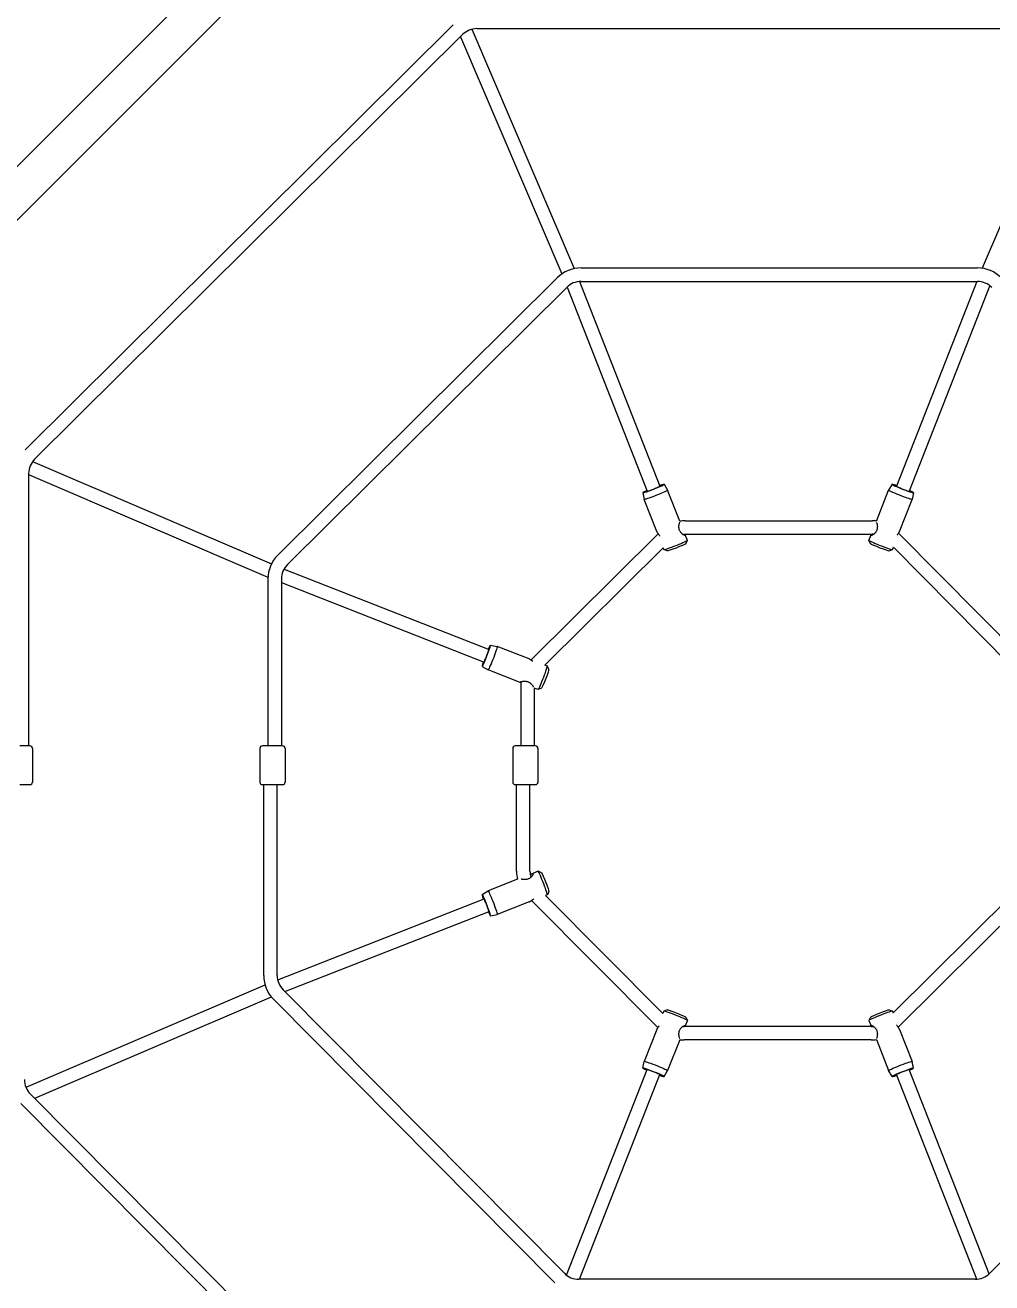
# Model space of a CAD drawing. Extents: x -11140 to 8860, y -4637 to 15363.
# Drawn here: x -880 to 267, y -599 to 894 of the extents above; entities that cross this region are included whole.
import ezdxf

# ---------------------------------------------------------------- set-up
doc = ezdxf.new("R2010")
doc.units = 0
doc.header["$LTSCALE"] = 5
doc.header["$PDMODE"] = 33
doc.header["$PDSIZE"] = 20
for name, color, linetype in [('PRODUCT', 3, 'CONTINUOUS'), ('REFERENCE', 9, 'CONTINUOUS'), ('REVIEW_REQUIRED', 30, 'CONTINUOUS')]:
    doc.layers.add(name, color=color, linetype=linetype)
doc.styles.add('LG1', font='arial.ttf', dxfattribs={"height": 185})
doc.dimstyles.new('LG_DIM', dxfattribs={"dimtxt": 185, "dimasz": 120, "dimexe": 50, "dimexo": 1, "dimgap": 50, "dimtad": 1, "dimdec": 0, "dimrnd": 10, "dimtxsty": 'LG1', "dimcen": 2.5, "dimclrt": 4, "dimadec": 4, "dimazin": 3, "dimtfac": 1, "dimtdec": 0, "dimtmove": 0, "dimatfit": 3, "dimarcsym": 0})

# ---------------------------------------------------------------- blocks, each defined once
blk = doc.blocks.new('*D4')
at = {"layer": 'REFERENCE', "color": 0, "transparency": 16777216}
for p in [(-3021.5, -355.6), (3050.1, -354.6), (3050.1, -3761.6)]:
    blk.add_point(p, dxfattribs=at)
at = {"layer": 'REVIEW_REQUIRED', "color": 0, "lineweight": -2, "transparency": 16777216}
for p, q in [((-3021.5, -356.6), (-3021.5, -3811.6)), ((3050.1, -355.6), (3050.1, -3811.6)), ((-2901.5, -3761.6), (-1139.3, -3761.6)), ((2930.1, -3761.6), (546.8, -3761.6))]:
    blk.add_line(p, q, dxfattribs=at)
at = {"layer": 'REVIEW_REQUIRED', "color": 0, "transparency": 16777216}
for points in [[(-2901.5, -3741.6), (-2901.5, -3781.6), (-3021.5, -3761.6)], [(2930.1, -3741.6), (2930.1, -3781.6), (3050.1, -3761.6)]]:
    blk.add_solid(points, dxfattribs=at)
at = {"layer": 'REVIEW_REQUIRED', "color": 4, "transparency": 16777216, "insert": (-296.3, -3761.6), "char_height": 185, "attachment_point": 5, "style": 'LG1'}
blk.add_mtext('\\A1;6070 mm\\P [(19\'-11{\\H1.000000x;\\S1/4;}" in)]', dxfattribs=at)
blk = doc.blocks.new('*D6')
at = {"layer": 'REFERENCE', "color": 0, "transparency": 16777216}
for p in [(1261.8, 3785.2), (-1233.2, 444.4), (1261.8, 444.4)]:
    blk.add_point(p, dxfattribs=at)
at = {"layer": 'REVIEW_REQUIRED', "color": 0, "lineweight": -2, "transparency": 16777216}
for p, q in [((-1233.2, 445.4), (-1233.2, 3835.2)), ((1261.8, 445.4), (1261.8, 3835.2)), ((-1113.2, 3785.2), (-610.1, 3785.2)), ((1141.8, 3785.2), (908.1, 3785.2))]:
    blk.add_line(p, q, dxfattribs=at)
at = {"layer": 'REVIEW_REQUIRED', "color": 0, "transparency": 16777216}
for points in [[(-1113.2, 3805.2), (-1113.2, 3765.2), (-1233.2, 3785.2)], [(1141.8, 3805.2), (1141.8, 3765.2), (1261.8, 3785.2)]]:
    blk.add_solid(points, dxfattribs=at)
at = {"layer": 'REVIEW_REQUIRED', "color": 4, "transparency": 16777216, "insert": (149, 3785.2), "char_height": 185, "attachment_point": 5, "style": 'LG1'}
blk.add_mtext('\\A1;2500 mm\\P [(8\'-2{\\H1.000000x;\\S5/16;}" in)]', dxfattribs=at)
blk = doc.blocks.new('*D7')
at = {"layer": 'REFERENCE', "color": 0, "transparency": 16777216}
for p in [(-433.2, 1244.4), (-4396.1, -1250.6), (-433.2, -1250.6)]:
    blk.add_point(p, dxfattribs=at)
at = {"layer": 'REVIEW_REQUIRED', "color": 0, "lineweight": -2, "transparency": 16777216}
for p, q in [((-434.2, 1244.4), (-4446.1, 1244.4)), ((-4396.1, 1124.4), (-4396.1, 212.7)), ((-4396.1, -1130.6), (-4396.1, -687)), ((-434.2, -1250.6), (-4446.1, -1250.6))]:
    blk.add_line(p, q, dxfattribs=at)
at = {"layer": 'REVIEW_REQUIRED', "color": 0, "transparency": 16777216}
for points in [[(-4416.1, 1124.4), (-4376.1, 1124.4), (-4396.1, 1244.4)], [(-4416.1, -1130.6), (-4376.1, -1130.6), (-4396.1, -1250.6)]]:
    blk.add_solid(points, dxfattribs=at)
at = {"layer": 'REVIEW_REQUIRED', "color": 4, "transparency": 16777216, "insert": (-4396.1, -237.1), "char_height": 185, "attachment_point": 5, "style": 'LG1'}
blk.add_mtext('\\A1;2500 mm\\P [(8\'-2{\\H1.000000x;\\S5/16;}" in)]', dxfattribs=at)
blk = doc.blocks.new('Variteemalayerit')
at = {"layer": 'REVIEW_REQUIRED', "invisible_edges": 15}
blk.add_3dface([(-10000, -10000, -5), (10000, -10000, -5), (10000, 10000, -5), (-10000, 10000, -5)], dxfattribs=at)

msp = doc.modelspace()

# ---------------------------------------------------------------- linework, layer by layer
at = {"layer": 'PRODUCT', "linetype": 'Continuous', "lineweight": 0}
for p, q in [((-1161.6, 453.7), (-442.8, 1172.5)), ((-408.7, 1143), (-1132.1, 419.6)), ((-879.8, 389.8), (-371.8, 893.8)), ((-868.6, 378.4), (-360.6, 882.4)), ((-349.7, 888.6), (-228.1, 604.6)), ((-343.7, 889.4), (375.4, 889.4)), ((377.7, 889.3), (255.9, 605)), ((-363.3, 879.7), (-242.8, 598.3)), ((-220.1, 605.4), (250.4, 605.4)), ((-579.8, 264.8), (-248.3, 593.8)), ((-568.6, 253.5), (-237, 582.4)), ((-236.6, 582.8), (-141.5, 340.5)), ((-221.9, 589.3), (-126.6, 346.4)), ((-220.1, 589.4), (250.4, 589.4)), ((249.7, 589.4), (154.3, 346.4)), ((264.9, 584.5), (169.2, 340.5)), ((-871, 375.6), (-587.5, 254.2)), ((-875.7, 361.4), (-875.7, 38.4)), ((-875.7, 360.2), (-591.7, 238.6)), ((-121.5, 348.7), (-117.3, 341.7)), ((149.2, 348.7), (145, 341.7)), ((-146.8, 338.7), (-145.2, 330.8)), ((-130.3, 292.8), (-145.2, 330.8)), ((-102.8, 304.8), (-117.3, 341.7)), ((130.5, 305), (144.9, 341.7)), ((158, 292.8), (172.9, 330.8)), ((174.5, 338.7), (172.9, 330.8)), ((-96.5, 305.4), (125.5, 305.4)), ((-279.5, 140.2), (-128.5, 290)), ((-96.5, 289.4), (125.5, 289.4)), ((-93.9, 282.2), (-96.4, 288.7)), ((121.6, 282.2), (124.1, 288.7)), ((156.7, 290.7), (306.5, 139.7)), ((-262.9, 134.2), (-122.6, 273.3)), ((-121.8, 271.3), (-122.6, 273.3)), ((-117.9, 269.6), (-121.8, 271.3)), ((-95.6, 278.3), (-93.9, 282.2)), ((123.3, 278.3), (121.6, 282.2)), ((145.6, 269.6), (149.5, 271.3)), ((149.5, 271.3), (150.6, 274.1)), ((150.6, 274.1), (289.8, 133.8)), ((-572.6, 248.2), (-329.3, 152.7)), ((-591.7, 236.4), (-591.7, 38.4)), ((-575.7, 236.4), (-575.7, 38.4)), ((-575.7, 232.2), (-335.1, 137.8)), ((-327.5, 158), (-319.6, 156.4)), ((-281.5, 141.5), (-319.6, 156.4)), ((-337.4, 132.7), (-330.5, 128.5)), ((-292.5, 113.6), (-330.5, 128.5)), ((-260.1, 133.1), (-262.9, 134.2)), ((-258.4, 129.1), (-260, 133)), ((-291.7, 111.5), (-291.7, 38.4)), ((-271, 105.1), (-275.7, 106.9)), ((-275.7, 106.9), (-275.7, 38.4)), ((-267.1, 106.8), (-271, 105.1)), ((-874.2, 38.4), (-886.2, 38.4)), ((-871.2, 35.4), (-871.2, -4.6)), ((-601.2, 35.4), (-601.2, -4.6)), ((-586.2, 38.4), (-598.2, 38.4)), ((-574.2, 38.4), (-586.2, 38.4)), ((-571.2, 35.4), (-571.2, -4.6)), ((-301.2, 35.4), (-301.2, -4.6)), ((-286.2, 38.4), (-298.2, 38.4)), ((-274.2, 38.4), (-286.2, 38.4)), ((-271.2, 35.4), (-271.2, -4.6)), ((-886.2, -7.6), (-874.2, -7.6)), ((-598.2, -7.6), (-586.2, -7.6)), ((-596.7, -234.1), (-596.7, -7.6)), ((-586.2, -7.6), (-574.2, -7.6)), ((-580.7, -234.1), (-580.7, -7.6)), ((-298.2, -7.6), (-286.2, -7.6)), ((-296.7, -110.5), (-296.7, -7.6)), ((-286.2, -7.6), (-274.2, -7.6)), ((-280.7, -110.5), (-280.7, -7.6)), ((-271, -110.4), (-277.4, -112.9)), ((-267.1, -112.1), (-271, -110.4)), ((-337.4, -138), (-330.5, -133.7)), ((-295.5, -120), (-330.5, -133.7)), ((-580.1, -239.2), (-335.1, -143.1)), ((-281.5, -146.7), (-319.6, -161.7)), ((-129, -296), (-278.8, -145)), ((-260.1, -138.3), (-262.1, -139.1)), ((-122.9, -279.4), (-262.1, -139.1)), ((-258.4, -134.4), (-260, -138.3)), ((290.6, -139.4), (150.3, -278.6)), ((307.2, -145.5), (156.2, -295.3)), ((-571.6, -253.1), (-329.3, -158)), ((-327.5, -163.3), (-319.6, -161.7)), ((-878.8, -366.8), (-595.1, -245.3)), ((-239.8, -587.5), (-573.7, -251)), ((-868.5, -379.8), (-587.5, -259.5)), ((-251.2, -598.8), (-585.1, -262.2)), ((598.7, -256.3), (264.7, -587.7)), ((-121.8, -276.5), (-122.9, -279.4)), ((-117.9, -274.8), (-121.8, -276.5)), ((145.6, -274.8), (149.5, -276.5)), ((149.5, -276.5), (150.3, -278.6)), ((-130.3, -298), (-145.2, -336)), ((124.2, -294.6), (-97.8, -294.6)), ((-93.9, -287.5), (-96.4, -293.9)), ((-95.6, -283.6), (-93.9, -287.5)), ((123.3, -283.6), (121.6, -287.5)), ((121.6, -287.5), (124.1, -293.9)), ((158, -298), (172.9, -336)), ((-102.8, -310.3), (-117.3, -347)), ((124.2, -310.6), (-97.8, -310.6)), ((130.5, -310.1), (144.9, -347)), ((-146.8, -344), (-145.2, -336)), ((174.5, -344), (172.9, -336)), ((-237.2, -589.8), (-141.5, -345.8)), ((-222, -594.6), (-126.6, -351.6)), ((-121.5, -353.9), (-117.3, -347)), ((149.2, -353.9), (145, -347)), ((249.6, -594.6), (154.3, -351.6)), ((264.3, -588.1), (169.2, -345.8)), ((-376.1, -898.8), (-885.1, -385.8)), ((-364.8, -887.5), (-873.7, -374.5)), ((247.8, -594.6), (-222.8, -594.6))]:
    msp.add_line(p, q, dxfattribs=at)
for centre, radius, start, end in [((-343.7, 865.4), 24, 90, 134.7719), ((-220.1, 565.4), 40, 90, 134.7719), ((250.4, 565.4), 40, 44.7719, 90), ((-220.1, 565.4), 24, 90, 134.7719), ((250.4, 565.4), 24, 44.7719, 90), ((-851.7, 361.4), 24, 134.7719, 180), ((-96.5, 265.4), 40, 90, 98.9959), ((125.5, 265.4), 40, 82.7165, 90), ((-96.5, 265.4), 24, 90, 96.5247), ((125.5, 265.4), 24, 86.1403, 90), ((-551.7, 236.4), 40, 134.7719, 180), ((-551.7, 236.4), 24, 134.7719, 180), ((-251.7, 111.5), 40, 175.8038, 180), ((-874.2, 35.4), 3, 0, 90), ((-598.2, 35.4), 3, 90, 180), ((-574.2, 35.4), 3, 0, 90), ((-298.2, 35.4), 3, 90, 180), ((-274.2, 35.4), 3, 0, 90), ((-874.2, -4.6), 3, 270, 0), ((-598.2, -4.6), 3, 180, 270), ((-574.2, -4.6), 3, 270, 0), ((-298.2, -4.6), 3, 180, 270), ((-274.2, -4.6), 3, 270, 0), ((-256.7, -110.5), 40, 180, 193.7385), ((-256.7, -110.5), 24, 180, 197.0984), ((-556.7, -234.1), 40, 180, 224.7719), ((-556.7, -234.1), 24, 180, 224.7719), ((-97.8, -270.6), 24, 266.1403, 270), ((124.2, -270.6), 24, 270, 276.5247), ((-97.8, -270.6), 40, 262.7165, 270), ((124.2, -270.6), 40, 270, 278.9959), ((-856.7, -357.6), 24, 180, 224.7719), ((-222.8, -570.6), 24, 224.7719, 270), ((247.8, -570.6), 24, 270, 314.7719)]:
    msp.add_arc(centre, radius, start, end, dxfattribs=at)
for centre, major_axis, start_param, end_param in [((-134.1, 343.7), (-12.7, -5), -0.172394, 2.969199), ((-134.1, 343.7), (-8.84, -3.47), -0.172394, 2.969199), ((-134.1, 343.7), (12.7, 5), -0.172394, 0.941353), ((-134.1, 343.7), (8.84, 3.47), -0.172394, 0.569621), ((161.8, 343.7), (-12.7, 5), -0.941353, 0.172394), ((161.8, 343.7), (-12.7, 5), 0.172394, 3.313987), ((161.8, 343.7), (-8.84, 3.47), -0.569621, 0.172394), ((161.8, 343.7), (-8.84, 3.47), 0.172394, 3.313987), ((-134.1, 343.7), (-12.7, -5), -0.941353, -0.172394), ((-134.1, 343.7), (-8.84, -3.47), -0.569621, -0.172394), ((161.8, 343.7), (8.84, -3.47), 0.172394, 0.569621), ((161.8, 343.7), (12.7, -5), 0.172394, 0.941353), ((-107.9, 276.8), (-14, -5.5), 0, 2.969199), ((-107.9, 276.8), (14, 5.5), -0.172394, 0), ((135.6, 276.8), (-14, 5.5), 0, 0.172394), ((135.6, 276.8), (-14, 5.5), 0.172394, 3.141593), ((-332.5, 145.4), (-5, -12.7), 0.172394, 3.313987), ((-332.5, 145.4), (-3.47, -8.84), 0.172394, 3.313987), ((-332.5, 145.4), (5, 12.7), 0.172394, 0.941353), ((-332.5, 145.4), (3.47, 8.84), 0.172394, 0.569621), ((-332.5, 145.4), (-5, -12.7), -0.941353, 0.172394), ((-332.5, 145.4), (-3.47, -8.84), -0.569621, 0.172394), ((-265.6, 119.1), (-5.5, -14), 0.172394, 3.141593), ((-265.6, 119.1), (-5.5, -14), 0, 0.172394), ((-265.6, -124.4), (-5.5, 14), -0.172394, 0), ((-265.6, -124.4), (5.5, -14), 0, 2.969199), ((-332.5, -150.6), (-5, 12.7), -0.172394, 0.941353), ((-332.5, -150.6), (5, -12.7), -0.172394, 2.969199), ((-332.5, -150.6), (-3.47, 8.84), -0.172394, 0.569621), ((-332.5, -150.6), (3.47, -8.84), -0.172394, 2.969199), ((-332.5, -150.6), (5, -12.7), -0.941353, -0.172394), ((-332.5, -150.6), (3.47, -8.84), -0.569621, -0.172394), ((-107.9, -282), (14, -5.5), 0.172394, 3.141593), ((135.6, -282), (14, 5.5), 0, 2.969199), ((-107.9, -282), (14, -5.5), 0, 0.172394), ((135.6, -282), (-14, -5.5), -0.172394, 0), ((-134.1, -349), (12.7, -5), 0.172394, 3.313987), ((-134.1, -349), (-12.7, 5), 0.172394, 0.941353), ((-134.1, -349), (8.84, -3.47), 0.172394, 3.313987), ((-134.1, -349), (-8.84, 3.47), 0.172394, 0.569621), ((-134.1, -349), (12.7, -5), -0.941353, 0.172394), ((-134.1, -349), (8.84, -3.47), -0.569621, 0.172394), ((161.8, -349), (-12.7, -5), -0.172394, 0.941353), ((161.8, -349), (12.7, 5), -0.172394, 2.969199), ((161.8, -349), (-8.84, -3.47), -0.172394, 0.569621), ((161.8, -349), (8.84, 3.47), -0.172394, 2.969199), ((161.8, -349), (8.84, 3.47), -0.569621, -0.172394), ((161.8, -349), (12.7, 5), -0.941353, -0.172394)]:
    msp.add_ellipse(centre, major_axis=major_axis, ratio=0.054622, start_param=start_param, end_param=end_param, dxfattribs=at)
at = {"layer": 'PRODUCT', "linetype": 'Continuous', "lineweight": 0, "extrusion": (0, 0, -1)}
for centre, major_axis, start_param, end_param in [((-131.2, 336.3), (14, 5.5), 0.172394, 3.151239), ((-131.2, 336.3), (14, 5.5), -0.009646, 0.172394), ((158.9, 336.3), (-14, 5.5), -0.172394, 0.009646), ((158.9, 336.3), (14, -5.5), -0.009646, 2.969199), ((-106.8, 274), (11.2, 4.4), 0.172394, 3.086862), ((-106.8, 274), (11.2, 4.4), 0.054731, 0.172394), ((134.5, 274), (-11.2, 4.4), -0.172394, -0.054731), ((134.5, 274), (11.2, -4.4), 0.054731, 2.969199), ((-325, 142.4), (5.5, 14), -0.009646, 2.969199), ((-325, 142.4), (-5.5, -14), -0.172394, 0.009646), ((-262.8, 118), (4.4, 11.2), 0.054731, 2.969199), ((-262.8, 118), (-4.4, -11.2), -0.172394, -0.054731), ((-262.8, -123.3), (-4.4, 11.2), 0.054731, 0.172394), ((-262.8, -123.3), (-4.4, 11.2), 0.172394, 3.086862), ((-325, -147.7), (-5.5, 14), -0.009646, 0.172394), ((-325, -147.7), (-5.5, 14), 0.172394, 3.151239), ((-106.8, -279.2), (-11.2, 4.4), 0.054731, 2.969199), ((-106.8, -279.2), (11.2, -4.4), -0.172394, -0.054731), ((134.5, -279.2), (-11.2, -4.4), 0.054731, 0.172394), ((134.5, -279.2), (-11.2, -4.4), 0.172394, 3.086862), ((-131.2, -341.5), (-14, 5.5), -0.009646, 2.969199), ((158.9, -341.5), (-14, -5.5), 0.172394, 3.151239), ((-131.2, -341.5), (14, -5.5), -0.172394, 0.009646), ((158.9, -341.5), (-14, -5.5), -0.009646, 0.172394)]:
    msp.add_ellipse(centre, major_axis=major_axis, ratio=0.054622, start_param=start_param, end_param=end_param, dxfattribs=at)
at = {"layer": 'PRODUCT', "linetype": 'Continuous', "lineweight": 0}
for points, knots in [([(-96.4, 288.1), (-96.5, 288), (-96.7, 288), (-97, 288), (-97.2, 288.1), (-97.7, 288.3), (-98, 288.4), (-98.7, 288.8), (-99, 289), (-99.5, 289.4), (-99.7, 289.5), (-100.1, 289.8), (-100.2, 290), (-100.8, 290.5), (-101.1, 290.8), (-101.6, 291.5), (-101.8, 291.7), (-102.1, 292.1), (-102.3, 292.3), (-102.7, 293.1), (-103, 293.6), (-103.4, 294.6), (-103.5, 295.2), (-103.7, 296), (-103.8, 296.3), (-103.8, 296.8), (-103.9, 297.1), (-103.9, 297.7), (-103.9, 297.9), (-103.9, 298.5), (-103.9, 298.7), (-103.9, 299.5), (-103.8, 300), (-103.7, 300.9), (-103.6, 301.3), (-103.4, 302.1), (-103.3, 302.5), (-103.2, 302.9), (-103.1, 303), (-103, 303.3), (-103, 303.4), (-102.9, 303.6), (-102.8, 303.7), (-102.8, 303.7)], [0, 0, 0, 0, 0.00169897, 0.00169897, 0.00339793, 0.00339793, 0.0050969, 0.0050969, 0.00679586, 0.00679586, 0.00764535, 0.00764535, 0.00849483, 0.00849483, 0.0101938, 0.0101938, 0.01104328, 0.01104328, 0.01189276, 0.01189276, 0.01359173, 0.01359173, 0.01529069, 0.01529069, 0.01614018, 0.01614018, 0.01698966, 0.01698966, 0.01783914, 0.01783914, 0.01868862, 0.01868862, 0.02038759, 0.02038759, 0.02208656, 0.02208656, 0.02378552, 0.02378552, 0.02463501, 0.02463501, 0.02548449, 0.02548449, 0.0263443, 0.0263443, 0.0263443, 0.0263443]), ([(130.5, 303.6), (130.5, 303.6), (130.6, 303.5), (130.7, 303.3), (130.8, 303.1), (131, 302.5), (131.1, 302.1), (131.3, 301.3), (131.4, 300.9), (131.5, 300.2), (131.5, 300), (131.5, 299.5), (131.6, 299.2), (131.6, 298.5), (131.6, 297.9), (131.5, 296.8), (131.5, 296.3), (131.3, 295.5), (131.2, 295.2), (131, 294.6), (131, 294.4), (130.6, 293.6), (130.4, 293.1), (130, 292.3), (129.8, 292.1), (129.5, 291.7), (129.3, 291.5), (129, 291.1), (128.8, 290.9), (128.5, 290.5), (128.3, 290.3), (127.8, 289.8), (127.4, 289.5), (126.9, 289.2), (126.7, 289), (126.4, 288.8), (126.2, 288.7), (125.7, 288.4), (125.4, 288.3), (125, 288.1), (124.9, 288.1), (124.7, 288), (124.6, 288), (124.4, 288), (124.4, 288), (124.2, 288), (124.2, 288), (124.1, 288.1)], [0.02849142, 0.02849142, 0.02849142, 0.02849142, 0.02887889, 0.02887889, 0.03057432, 0.03057432, 0.03226976, 0.03226976, 0.0339652, 0.0339652, 0.03481291, 0.03481291, 0.03566063, 0.03566063, 0.03735607, 0.03735607, 0.0390515, 0.0390515, 0.03989922, 0.03989922, 0.04074694, 0.04074694, 0.04244237, 0.04244237, 0.04329009, 0.04329009, 0.04413781, 0.04413781, 0.04498552, 0.04498552, 0.04583324, 0.04583324, 0.04752868, 0.04752868, 0.0483764, 0.0483764, 0.04922411, 0.04922411, 0.05091955, 0.05091955, 0.05176727, 0.05176727, 0.05261498, 0.05261498, 0.0534627, 0.0534627, 0.05431042, 0.05431042, 0.05431042, 0.05431042]), ([(-130.3, 292.8), (-130.2, 292.7), (-130.2, 292.6), (-130, 292.3), (-129.9, 292), (-129.5, 291.4), (-129.3, 291.1), (-128.9, 290.6), (-128.8, 290.4), (-128.5, 290.1), (-128.4, 289.9), (-128, 289.3), (-127.7, 288.9), (-127.2, 288.1), (-127, 287.7), (-126.8, 287.3)], [0.029790897, 0.029790897, 0.029790897, 0.029790897, 0.030574325, 0.030574325, 0.03226976, 0.03226976, 0.033965195, 0.033965195, 0.034812913, 0.034812913, 0.035660631, 0.035660631, 0.037356066, 0.037356066, 0.038630861, 0.038630861, 0.038630861, 0.038630861]), ([(-96.8, 289.4), (-96.7, 289.2), (-96.6, 289.1), (-96.5, 288.8), (-96.5, 288.7), (-96.4, 288.5), (-96.4, 288.5), (-96.3, 288.3), (-96.3, 288.3), (-96.4, 288.2), (-96.4, 288.1), (-96.4, 288.1)], [0.049911808, 0.049911808, 0.049911808, 0.049911808, 0.050919548, 0.050919548, 0.051767266, 0.051767266, 0.052614984, 0.052614984, 0.053462701, 0.053462701, 0.054310419, 0.054310419, 0.054310419, 0.054310419]), ([(124.1, 288.1), (124, 288.1), (124, 288.2), (124.1, 288.5), (124.1, 288.7), (124.3, 289.1), (124.4, 289.2), (124.5, 289.4)], [0, 0, 0, 0, 0.001698966, 0.001698966, 0.003397932, 0.003397932, 0.004417752, 0.004417752, 0.004417752, 0.004417752]), ([(155.2, 288.6), (155.3, 288.7), (155.4, 288.9), (155.7, 289.3), (155.8, 289.5), (156.2, 290.1), (156.5, 290.4), (157, 291.1), (157.2, 291.4), (157.6, 292), (157.7, 292.3), (157.9, 292.6), (157.9, 292.7), (158, 292.8)], [0.017195763, 0.017195763, 0.017195763, 0.017195763, 0.017839142, 0.017839142, 0.018688625, 0.018688625, 0.02038759, 0.02038759, 0.022086556, 0.022086556, 0.023785522, 0.023785522, 0.024565127, 0.024565127, 0.024565127, 0.024565127]), ([(-277.3, 138.7), (-277.5, 138.8), (-277.7, 138.9), (-278.1, 139.2), (-278.3, 139.3), (-278.9, 139.7), (-279.2, 140), (-279.9, 140.5), (-280.2, 140.7), (-280.8, 141.1), (-281, 141.2), (-281.4, 141.4), (-281.5, 141.4), (-281.5, 141.5)], [0.017195763, 0.017195763, 0.017195763, 0.017195763, 0.017839142, 0.017839142, 0.018688625, 0.018688625, 0.02038759, 0.02038759, 0.022086556, 0.022086556, 0.023785522, 0.023785522, 0.024565127, 0.024565127, 0.024565127, 0.024565127]), ([(-292.7, 113.9), (-292.6, 113.9), (-292.5, 114), (-292.1, 114.2), (-291.8, 114.3), (-291.2, 114.5), (-290.9, 114.6), (-290.1, 114.8), (-289.7, 114.9), (-289, 115), (-288.8, 115), (-288.3, 115.1), (-288, 115.1), (-287.2, 115.1), (-286.7, 115.1), (-285.6, 115.1), (-285.1, 115), (-284.2, 114.8), (-284, 114.7), (-283.4, 114.6), (-283.2, 114.5), (-282.4, 114.2), (-281.8, 113.9), (-281.1, 113.5), (-280.9, 113.3), (-280.5, 113), (-280.2, 112.9), (-279.8, 112.5), (-279.7, 112.3), (-279.3, 112), (-279.1, 111.8), (-278.6, 111.3), (-278.3, 110.9), (-277.9, 110.4), (-277.8, 110.2), (-277.6, 109.9), (-277.5, 109.7), (-277.2, 109.3), (-277.1, 109), (-276.9, 108.6), (-276.9, 108.5), (-276.8, 108.2), (-276.8, 108.2), (-276.8, 108.1)], [0.02718345, 0.02718345, 0.02718345, 0.02718345, 0.02887889, 0.02887889, 0.03057432, 0.03057432, 0.03226976, 0.03226976, 0.0339652, 0.0339652, 0.03481291, 0.03481291, 0.03566063, 0.03566063, 0.03735607, 0.03735607, 0.0390515, 0.0390515, 0.03989922, 0.03989922, 0.04074694, 0.04074694, 0.04244237, 0.04244237, 0.04329009, 0.04329009, 0.04413781, 0.04413781, 0.04498552, 0.04498552, 0.04583324, 0.04583324, 0.04752868, 0.04752868, 0.0483764, 0.0483764, 0.04922411, 0.04922411, 0.05091955, 0.05091955, 0.05176727, 0.05176727, 0.05249707, 0.05249707, 0.05249707, 0.05249707]), ([(-291.6, 113.4), (-291.9, 113.4), (-292.1, 113.4), (-292.4, 113.5), (-292.5, 113.5), (-292.6, 113.6), (-292.6, 113.6), (-292.7, 113.7), (-292.7, 113.8), (-292.7, 113.9)], [0.022147225, 0.022147225, 0.022147225, 0.022147225, 0.023785522, 0.023785522, 0.024635005, 0.024635005, 0.025484488, 0.025484488, 0.027183454, 0.027183454, 0.027183454, 0.027183454]), ([(-276.9, -112.9), (-276.8, -113), (-276.8, -113.1), (-276.8, -113.5), (-276.9, -113.7), (-277.1, -114.2), (-277.2, -114.5), (-277.6, -115.1), (-277.8, -115.5), (-278.2, -116), (-278.3, -116.2), (-278.6, -116.5), (-278.8, -116.7), (-279.3, -117.3), (-279.6, -117.6), (-280.2, -118.1), (-280.5, -118.3), (-280.9, -118.6), (-281.1, -118.7), (-281.8, -119.2), (-282.3, -119.4), (-283.4, -119.8), (-284, -120), (-284.8, -120.2), (-285.1, -120.2), (-285.6, -120.3), (-285.9, -120.3), (-286.4, -120.4), (-286.7, -120.4), (-287.2, -120.4), (-287.5, -120.4), (-288.3, -120.3), (-288.8, -120.3), (-289.7, -120.1), (-290.1, -120.1), (-290.7, -119.9), (-290.9, -119.9), (-291, -119.8)], [0, 0, 0, 0, 0.00169897, 0.00169897, 0.00339793, 0.00339793, 0.0050969, 0.0050969, 0.00679586, 0.00679586, 0.00764535, 0.00764535, 0.00849483, 0.00849483, 0.0101938, 0.0101938, 0.01104328, 0.01104328, 0.01189276, 0.01189276, 0.01359173, 0.01359173, 0.01529069, 0.01529069, 0.01614018, 0.01614018, 0.01698966, 0.01698966, 0.01783914, 0.01783914, 0.01868862, 0.01868862, 0.02038759, 0.02038759, 0.02208656, 0.02208656, 0.02291099, 0.02291099, 0.02291099, 0.02291099]), ([(-280.3, -114.7), (-280, -114.5), (-279.7, -114.3), (-279.3, -114), (-279.1, -113.9), (-278.8, -113.7), (-278.6, -113.6), (-278.2, -113.3), (-278, -113.2), (-277.6, -113), (-277.5, -112.9), (-277.3, -112.9), (-277.3, -112.8), (-277.1, -112.8), (-277, -112.8), (-276.9, -112.8), (-276.9, -112.9), (-276.9, -112.9)], [0.046201913, 0.046201913, 0.046201913, 0.046201913, 0.047528678, 0.047528678, 0.048376395, 0.048376395, 0.049224113, 0.049224113, 0.050919548, 0.050919548, 0.051767266, 0.051767266, 0.052614984, 0.052614984, 0.053462701, 0.053462701, 0.054310419, 0.054310419, 0.054310419, 0.054310419]), ([(-281.5, -146.7), (-281.5, -146.7), (-281.4, -146.7), (-281, -146.5), (-280.8, -146.3), (-280.2, -146), (-279.9, -145.7), (-279.4, -145.4), (-279.2, -145.3), (-278.9, -145), (-278.7, -144.9), (-278.1, -144.5), (-277.6, -144.2), (-276.9, -143.7), (-276.5, -143.5), (-276.1, -143.3)], [0.029790897, 0.029790897, 0.029790897, 0.029790897, 0.030574325, 0.030574325, 0.03226976, 0.03226976, 0.033965195, 0.033965195, 0.034812913, 0.034812913, 0.035660631, 0.035660631, 0.037356066, 0.037356066, 0.038630861, 0.038630861, 0.038630861, 0.038630861]), ([(-127.5, -293.8), (-127.6, -294), (-127.7, -294.2), (-128, -294.5), (-128.1, -294.7), (-128.5, -295.3), (-128.8, -295.7), (-129.3, -296.4), (-129.5, -296.7), (-129.9, -297.3), (-130, -297.5), (-130.2, -297.8), (-130.2, -297.9), (-130.3, -298)], [0.017195763, 0.017195763, 0.017195763, 0.017195763, 0.017839142, 0.017839142, 0.018688625, 0.018688625, 0.02038759, 0.02038759, 0.022086556, 0.022086556, 0.023785522, 0.023785522, 0.024565127, 0.024565127, 0.024565127, 0.024565127]), ([(-102.8, -308.9), (-102.9, -308.8), (-102.9, -308.8), (-103, -308.6), (-103.1, -308.3), (-103.3, -307.7), (-103.4, -307.4), (-103.6, -306.6), (-103.7, -306.2), (-103.8, -305.5), (-103.8, -305.2), (-103.8, -304.7), (-103.9, -304.5), (-103.9, -303.7), (-103.9, -303.2), (-103.8, -302.1), (-103.8, -301.5), (-103.6, -300.7), (-103.5, -300.4), (-103.4, -299.9), (-103.3, -299.6), (-103, -298.8), (-102.7, -298.3), (-102.3, -297.6), (-102.1, -297.4), (-101.8, -296.9), (-101.6, -296.7), (-101.3, -296.3), (-101.1, -296.1), (-100.8, -295.8), (-100.6, -295.6), (-100.1, -295.1), (-99.7, -294.8), (-99.2, -294.4), (-99, -294.3), (-98.7, -294.1), (-98.5, -294), (-98, -293.7), (-97.7, -293.6), (-97.4, -293.4), (-97.2, -293.4), (-97, -293.3), (-96.9, -293.3), (-96.7, -293.3), (-96.7, -293.3), (-96.5, -293.3), (-96.5, -293.3), (-96.4, -293.3)], [0.02849142, 0.02849142, 0.02849142, 0.02849142, 0.02887889, 0.02887889, 0.03057432, 0.03057432, 0.03226976, 0.03226976, 0.0339652, 0.0339652, 0.03481291, 0.03481291, 0.03566063, 0.03566063, 0.03735607, 0.03735607, 0.0390515, 0.0390515, 0.03989922, 0.03989922, 0.04074694, 0.04074694, 0.04244237, 0.04244237, 0.04329009, 0.04329009, 0.04413781, 0.04413781, 0.04498552, 0.04498552, 0.04583324, 0.04583324, 0.04752868, 0.04752868, 0.0483764, 0.0483764, 0.04922411, 0.04922411, 0.05091955, 0.05091955, 0.05176727, 0.05176727, 0.05261498, 0.05261498, 0.0534627, 0.0534627, 0.05431042, 0.05431042, 0.05431042, 0.05431042]), ([(-96.4, -293.3), (-96.4, -293.4), (-96.3, -293.5), (-96.4, -293.8), (-96.4, -294), (-96.6, -294.3), (-96.7, -294.5), (-96.8, -294.6)], [0, 0, 0, 0, 0.001698966, 0.001698966, 0.003397932, 0.003397932, 0.004417752, 0.004417752, 0.004417752, 0.004417752]), ([(124.5, -294.6), (124.4, -294.5), (124.3, -294.3), (124.2, -294.1), (124.1, -294), (124.1, -293.8), (124.1, -293.7), (124, -293.6), (124, -293.5), (124.1, -293.4), (124.1, -293.4), (124.1, -293.3)], [0.049911808, 0.049911808, 0.049911808, 0.049911808, 0.050919548, 0.050919548, 0.051767266, 0.051767266, 0.052614984, 0.052614984, 0.053462701, 0.053462701, 0.054310419, 0.054310419, 0.054310419, 0.054310419]), ([(124.1, -293.3), (124.2, -293.3), (124.3, -293.3), (124.7, -293.3), (124.9, -293.4), (125.4, -293.6), (125.7, -293.7), (126.4, -294.1), (126.7, -294.3), (127.2, -294.7), (127.4, -294.8), (127.8, -295.1), (127.9, -295.3), (128.5, -295.7), (128.8, -296.1), (129.3, -296.7), (129.5, -296.9), (129.8, -297.4), (130, -297.6), (130.4, -298.3), (130.6, -298.8), (131.1, -299.9), (131.2, -300.4), (131.4, -301.3), (131.4, -301.5), (131.5, -302.1), (131.5, -302.4), (131.6, -302.9), (131.6, -303.2), (131.6, -303.7), (131.6, -304), (131.5, -304.8), (131.5, -305.2), (131.4, -306.2), (131.3, -306.6), (131.1, -307.4), (131, -307.7), (130.8, -308.2), (130.8, -308.3), (130.7, -308.6), (130.6, -308.7), (130.5, -308.9), (130.5, -308.9), (130.5, -309)], [0, 0, 0, 0, 0.00169897, 0.00169897, 0.00339793, 0.00339793, 0.0050969, 0.0050969, 0.00679586, 0.00679586, 0.00764535, 0.00764535, 0.00849483, 0.00849483, 0.0101938, 0.0101938, 0.01104328, 0.01104328, 0.01189276, 0.01189276, 0.01359173, 0.01359173, 0.01529069, 0.01529069, 0.01614018, 0.01614018, 0.01698966, 0.01698966, 0.01783914, 0.01783914, 0.01868862, 0.01868862, 0.02038759, 0.02038759, 0.02208656, 0.02208656, 0.02378552, 0.02378552, 0.02463501, 0.02463501, 0.02548449, 0.02548449, 0.0263443, 0.0263443, 0.0263443, 0.0263443]), ([(158, -298), (157.9, -297.9), (157.9, -297.8), (157.7, -297.5), (157.6, -297.3), (157.2, -296.7), (157, -296.4), (156.6, -295.9), (156.5, -295.7), (156.2, -295.3), (156.1, -295.1), (155.7, -294.5), (155.4, -294.1), (154.9, -293.3), (154.7, -293), (154.5, -292.6)], [0.029790897, 0.029790897, 0.029790897, 0.029790897, 0.030574325, 0.030574325, 0.03226976, 0.03226976, 0.033965195, 0.033965195, 0.034812913, 0.034812913, 0.035660631, 0.035660631, 0.037356066, 0.037356066, 0.038630861, 0.038630861, 0.038630861, 0.038630861])]:
    msp.add_open_spline(points, degree=3, knots=knots, dxfattribs=at)
msp.add_open_spline([(-591.6, 238.5), (-591.6, 238.6), (-591.7, 238.6), (-591.7, 238.6)], degree=3, dxfattribs=at)

# ---------------------------------------------------------------- block references
at = {"layer": 'REVIEW_REQUIRED'}
msp.add_blockref('Variteemalayerit', (-1139.9, 5362.9), dxfattribs=at)

# ---------------------------------------------------------------- dimensions: what is measured, and where the dimension line sits
for base, p1, p2, picture, middle in [((1261.8, 3785.2), (-1233.2, 444.4), (1261.8, 444.4), '*D6', (149, 3785.2)), ((3050.1, -3761.6), (-3021.5, -355.6), (3050.1, -354.6), '*D4', (-296.3, -3761.6))]:
    dim = msp.add_linear_dim(base=base, p1=p1, p2=p2, dimstyle='LG_DIM', dxfattribs=at)
    dim.commit()
    dim.dimension.update_dxf_attribs({"geometry": picture, "text_midpoint": middle, "dimtype": 160})
dim = msp.add_linear_dim(base=(-4396.1, -1250.6), p1=(-433.2, 1244.4), p2=(-433.2, -1250.6), angle=90, dimstyle='LG_DIM', dxfattribs=at)
dim.commit()
dim.dimension.update_dxf_attribs({"geometry": '*D7', "text_midpoint": (-4396.1, -237.1), "dimtype": 160})

doc.saveas('drawing.dxf')
